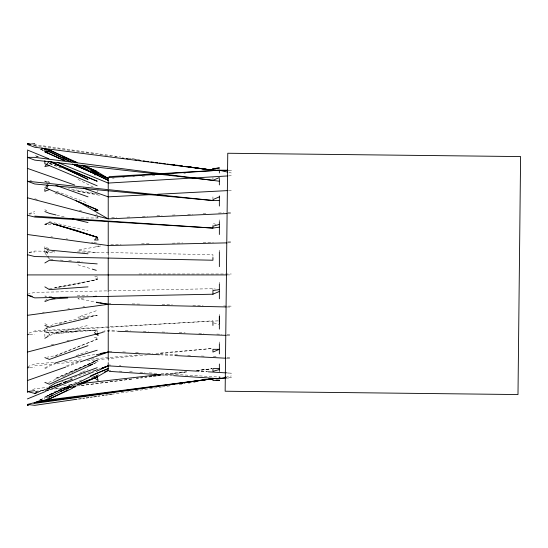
<?xml version="1.0" encoding="UTF-8"?>
<svg xmlns="http://www.w3.org/2000/svg" width="548" height="548" viewBox="0 0 548 548"><rect width="100%" height="100%" fill="white"/><g stroke="black" fill="none" stroke-linecap="round" stroke-linejoin="round"><path stroke-width="0.41" stroke-dasharray="2.74 2.06" d="M108.223 332.54L108.223 330.834M219.364 343.575L219.364 341.966M97.66 191.793L98.119 189.498M97.66 215.679L97.202 217.974L94.448 215.22M49.443 288.693L77.919 284.104L97.202 279.514L98.119 275.836M94.448 332.78L97.202 330.026L97.599 332.389M46.69 255.45L44.854 252.875L48.882 249.648M48.745 326.766L44.854 329.108L44.854 336.547M44.854 300.633L48.128 298.667M47.477 335.801L49.443 334.623L88.023 325.437M47.018 327.93L44.854 329.108L47.217 328.252M50.622 325.957L54.958 323.601L82.084 318.292M45.573 396.684L54.958 391.567L70.117 385.292M95.921 214.48L97.386 213.747M66.123 388.738L69.911 386.84M63.308 376.634L97.202 360.337L98.119 361.255L94.448 360.337L97.202 360.337L48.703 382.463M65.623 389.299L70.24 387.073M72.555 387.799L77.172 385.58M76.378 382.189L47.155 395.985L59.698 390.566M45.614 396.718L67.794 386.251M65.664 389.169L70.288 387.004M66.493 389.792L75.768 385.497M92.77 377.606L98.181 375.099M93.352 363.954L97.202 362.173L93.379 363.708M73.322 387.888L77.946 385.758M94.386 376.723L98.229 374.976M69.582 385.963L47.169 396.033L61.993 389.423M79.542 373.311L81.851 372.277M82.625 371.934L88.023 369.523M62.773 389.073L69.788 385.943M71.295 371.482L54.958 378.709L97.202 360.337L71.295 371.482L77.919 368.605M64.383 388.505L69.856 386.107M72.199 387.833L76.891 385.778M39.956 399.924L44.662 397.889M65.849 388.738L69.774 387.046M91.749 377.558L100.38 373.832M39.812 400.019L44.47 398.026M65.424 389.046L71.63 386.388M69.802 379.278L77.631 375.969M46.231 390.991L51.724 388.683M94.886 370.537L100.38 368.229M39.949 400.061L44.655 398.074M70.534 387.176L65.829 389.162L71.302 387.1M70.891 384.977L76.302 382.737M46.416 391.135L51.17 389.19M54.923 356.289L97.202 339.212L98.119 338.294L94.448 337.376L97.202 339.212L54.958 355.741L47.375 357.125M61.506 382.086L63.095 381.449M44.854 367.687L54.958 363.749M44.854 368.605L49.443 366.77M66.041 388.97L70.788 387.066M72.857 386.498L75.213 385.566M76.213 355.652L88.023 351.152M79.46 380.874L81.775 379.99M70.199 380.175L72.576 379.278M28.873 213.747L34.75 211.542M28.873 333.15L34.75 330.944L218.556 320.84M27.4 366.77L34.75 364.009L54.355 362.29M32.544 389.635L34.75 388.813L47.477 387.368M37.942 392.204L45.128 389.512M69.891 380.223L72.288 379.326M94.646 370.941L96.243 370.338M37.853 392.272L44.854 389.731M59.033 323.984L66.123 321.416M66.609 365.811L79.419 361.303M66.609 366.728L79.419 362.221M96.284 310.737L77.919 317.169L97.202 315.333L88.146 317.422M49.443 335.54L54.958 333.698L77.919 330.944L97.202 330.026L54.958 333.698M78.713 375.688L91.475 371.434M92.276 371.167L98.654 369.037M44.854 249.662L44.854 252.875L50.293 251.388M51.32 344.898L53.793 344.254M66.986 340.808L69.466 340.157M102.455 331.533L108.223 330.026L116.772 330.348M102.455 332.458L108.223 330.944L116.772 331.266M29.03 252.464L34.75 251.039L48.388 251.32M97.386 276.021L94.448 276.754L97.202 279.514L54.958 287.775L97.202 279.514M27.4 294.208L34.75 292.372L212.932 288.693L215.343 289.043M225.728 377.236L231.304 375.949M82.926 318.128L85.447 317.635M86.283 317.47L97.202 315.333M100.647 245.984L77.919 250.121L97.202 252.875M77.919 357.584L95.599 354.364M96.284 246.442L100.263 245.833M108.216 394.738L109.908 394.492M111.593 394.252L161.42 387.059M162.263 386.936L171.551 385.6M179.155 384.497L185.066 383.648M188.444 383.162L190.129 382.915M193.513 382.429L195.198 382.182M83.789 297.961L77.919 298.797L95.599 302.017M42.552 312.346L44.237 312.113M67.815 308.901L69.5 308.675M82.967 306.839L84.652 306.606M35.599 391.457L78.022 385.991M81.412 385.552L134.02 378.771M186.628 371.996L165.414 374.729L186.621 371.976M196.814 370.681L212.083 368.715L196.814 370.434M35.524 391.347L46.559 389.929M47.409 389.827L51.656 389.279M55.896 388.738L69.48 386.998M72.877 386.559L77.967 385.908M81.364 385.47L133.143 378.832M196.807 370.674L212.083 368.715M29.03 214.097L34.75 213.378M29.03 252.669L34.75 251.957M63.595 385.539L71.233 384.675M165.414 373.989L186.628 371.585M34.75 365.845L55.958 363.769M56.807 363.687L79.72 361.44M87.358 360.694L147.597 354.796M160.324 353.549L212.083 348.48L154.961 353.474M64.589 361.399L82.495 359.824M91.016 359.077L139.61 354.823M44.854 252.875L54.848 252.053M226.187 378.182L231.304 377.791L226.173 377.483M77.117 295.906L88.023 295.125M112.47 178.196L114.169 178.079M122.656 177.511L124.355 177.394M132.842 176.826L134.541 176.709M142.179 176.196L144.727 176.024M152.365 175.511L154.913 175.346M183.772 173.408L185.464 173.291M228.756 170.38L231.304 170.209L228.742 170.209M34.75 331.862L212.932 320.84M228.735 175.874L231.304 175.723M77.919 330.944L44.854 332.78L97.202 330.026M228.735 190.553L231.304 190.416M111.648 217.823L116.772 217.59M127.026 217.131L131.301 216.94M142.412 216.439L147.542 216.213M156.94 215.789L162.071 215.563M172.325 215.104L176.6 214.912M187.711 214.412L192.841 214.186M203.096 213.727L207.37 213.535M218.481 213.035L223.611 212.809M227.886 212.617L231.304 212.46M227.886 213.535L231.304 213.378M110.792 244.552L121.046 244.319M141.562 243.86L150.96 243.655M172.325 243.175L182.587 242.942M203.096 242.483L213.35 242.257M227.886 241.928L231.304 241.853M227.886 242.846L231.304 242.771M81.268 217.974L100.647 217.974M48.217 224.399L51.587 224.399M138.993 274L231.304 274M227.03 274.918L231.304 274.918M29.852 334.623L34.75 334.623M29.852 367.687L34.75 367.687M51.8 251.388L55.211 251.457M77.378 251.916L212.932 254.71L212.932 258.389M109.079 303.407L110.792 303.448M132.157 303.928L141.562 304.14M162.071 304.599L172.325 304.825M192.841 305.284L203.096 305.517M223.611 305.976L231.304 306.147M227.03 306.969L231.304 307.065M125.321 330.663L130.451 330.855M143.268 331.334L148.398 331.526M162.071 332.033L167.202 332.225M179.169 332.677L185.149 332.896M198.821 333.41L203.952 333.602M216.775 334.075L221.899 334.266M227.03 334.458L231.304 334.623M227.03 335.376L231.304 335.54M109.079 351.2L113.354 351.419M122.759 351.912L126.177 352.09M135.575 352.583L138.993 352.761M147.542 353.207L152.673 353.474M160.365 353.878L178.312 354.816M187.711 355.303L191.985 355.529M201.39 356.022L204.808 356.2M213.35 356.645L217.625 356.864M227.03 357.358L231.304 357.584M160.365 354.796L174.038 355.508M227.03 358.276L231.304 358.502M196.259 371.106L207.37 371.77M226.173 372.887L231.304 373.195L226.208 372.852M109.079 370.489L110.792 370.592M119.334 371.106L121.903 371.256M129.595 371.715L133.87 371.969M139.85 372.325L144.98 372.633M149.255 372.887L156.94 373.346M161.215 373.606L221.043 377.175M109.073 364.989L110.771 365.098M119.259 365.674L120.957 365.783M196.499 370.859L207.534 371.599M165.099 375.092L173.579 375.654M50.279 259.362L53.636 259.601M60.349 260.081L63.698 260.321M68.733 260.684L72.925 260.985M77.117 261.28L82.152 261.643M51.649 296.612L44.854 296.043L47.183 296.68M29.852 180.621L31.483 180.826M50.971 236.805L52.656 237.031M66.13 238.866L67.815 239.099M91.386 242.312L93.071 242.545M93.913 242.654L98.119 243.23M33.832 145.412L96.345 154.07M99.729 154.536L101.414 154.769M104.798 155.242L106.483 155.474M109.86 155.94L111.552 156.173M114.929 156.646L116.621 156.879M72.994 190.156L77.919 191.334L97.202 194.095L68.63 188.485M33.832 144.494L120.848 156.988M128.451 158.084L130.986 158.447M131.828 158.564L136.055 159.173M136.897 159.297L139.432 159.66M77.919 191.334L101.49 195.622M228.913 172.415L231.304 172.969M56.828 215.138L65.041 217.09M49.443 221.645L88.023 230.831M33.113 145.008L37.853 146.542M34.825 198.787L37.298 199.438M79.357 210.425L81.837 211.076M49.512 163.215L52.622 164.064M216.145 224.399L212.932 223.481L212.932 226.242M213.734 322.909L219.364 324.519M77.919 264.814L91.495 268.89M35.332 146.083L36.922 146.583M49.669 163.544L56.896 165.934M38.634 156.927L34.75 155.516L38.744 157.016M49.608 163.701L61.506 168.085M56.526 191.279L88.023 203.281M54.958 193.177L58.937 194.732M47.916 181.539L49.443 182.155M40.73 149.193L43.867 150.508M40.593 149.227L43.696 150.563M40.737 149.337L43.881 150.693M77.919 179.395L93.222 187.053M47.738 181.888L49.902 183.073M44.854 209.706L46.82 210.891M48.786 248.806L44.854 246.442L44.854 248.854M44.854 323.601L48.128 325.567M47.149 256.087L48.984 258.663M46.662 327.992L49.443 334.623M46.628 251.443L48.601 256.944M48.882 257.731L49.443 259.307M219.364 219.81L219.364 221.419M219.364 250.121L219.364 251.738M219.364 282.268L219.364 283.898M219.364 314.415L219.364 316.018M212.932 177.559L212.932 179.628M212.932 196.848L212.932 198.917M212.932 288.693L212.932 290.07M108.223 254.505L108.223 256.957M108.223 292.776L108.223 295.331M108.223 329.341L108.223 332.643M108.223 358.502L108.223 361.831"/><path stroke-width="0.82" d="M219.364 323.601L219.364 316.251L219.364 321.875M74.857 165.188L97.202 174.805L98.119 172.969L94.448 174.805L97.202 174.805L108.223 180.313L97.407 175.298M108.223 188.697L108.223 178.477L109.141 176.641L157.845 173.798M44.854 187.663L46.58 188.3L48.217 185.313M48.978 161.598L44.854 166.537L49.443 165.619L97.202 185.827M45.998 186.512L47.724 184.792M46.532 224.399L44.854 224.399L49.443 222.563L97.202 237.263L94.448 240.017L98.119 240.017L97.202 237.263L76.103 230.276L54.958 224.399L53.272 224.399M49.183 386.97L54.958 383.299L97.202 367.687M49.183 397.074L52.786 394.779M44.854 262.978L49.443 260.225L97.202 263.896M44.854 338.294L48.128 336.328M108.223 362.632L108.223 370.441L97.202 376.866L78.713 385.402M64.602 389.498L49.443 397.074L44.854 397.074M70.671 386.463L97.202 373.195L108.223 368.605L90.352 375.914M67.164 390.395L49.443 398.91L27.4 404.424L34.75 405.342L76.973 399.245M92.585 364.31L49.443 384.216L44.854 382.381M96.284 371.359L108.223 365.845L196.259 371.106M72.555 388.244L49.443 398.91L47.149 398.91M29.756 404.328L27.4 405.342L29.777 404.465M104.305 372.133L108.223 370.441M219.364 177.559L212.932 180.313L34.75 160.112L27.4 157.351L34.75 157.351L219.364 181.23M219.364 196.848L212.932 199.602L212.932 200.52L219.364 200.52M32.298 296.352L27.4 295.125L34.75 297.879L212.932 294.208L219.364 291.454M27.4 398.91L45.628 391.457M51.964 388.861L93.961 371.681M101.092 368.763L108.223 365.845L101.839 368.242M76.083 200.794L97.202 209.706L94.448 210.624L98.119 210.624L97.202 209.706L49.443 189.498L44.854 191.334L44.854 189.135M44.854 301.558L49.443 299.715L54.958 298.797L67.794 297.961L60.143 297.317M88.783 365.543L92.612 364.009M45.614 389.423L49.443 387.888M60.499 391.183L62.082 390.553M76.788 384.943L97.202 376.866L98.119 380.545L94.448 377.791M60.403 391.299L65.075 389.498M77.919 384.216L97.202 376.866L95.14 377.558M47.231 388.833L60.698 383.758M63.863 382.566L69.411 380.476M101.887 368.235L108.223 365.845M34.75 390.649L27.4 391.567L34.75 393.402L37.141 392.505M47.525 388.607L61.903 383.216M63.5 382.62L65.897 381.723M34.538 402.712L39.298 400.958M34.75 393.402L37.079 392.553M88.023 345.644L49.443 359.42L44.854 357.584M27.4 380.545L65.815 367.009M80.22 361.94L108.223 352.069L159.509 354.748M54.958 363.091L97.202 350.234M212.932 169.291L219.364 167.455M219.364 224.399L212.932 226.242L212.932 228.078L34.75 217.056L27.4 215.22M219.364 369.523L212.932 371.359L212.932 368.605L219.364 368.605M27.4 352.069L102.455 332.458M88.023 318.087L49.443 327.272L44.854 325.437M96.284 354.823L108.223 352.069L100.647 353.446M38.99 401.122L212.932 378.709L219.364 378.709L225.728 377.236M78.659 399.006L81.193 398.636M82.885 398.396L84.57 398.149M86.262 397.91L88.797 397.54M90.482 397.3L92.174 397.053M93.859 396.814L96.393 396.444M98.085 396.204L99.77 395.957M102.305 395.594L103.997 395.348M105.682 395.101L107.374 394.861M109.908 394.492L111.593 394.252M219.364 227.16L212.932 228.078L34.75 216.138M93.852 296.523L96.366 296.167M219.364 289.611L212.932 290.536L212.932 294.208M169.003 385.011L170.688 384.771M173.223 384.408L174.915 384.169M176.607 383.922L179.141 383.559M180.826 383.319L182.518 383.073M184.21 382.833L186.745 382.47M188.43 382.223L215.343 378.36M33.832 403.506L212.932 378.709L212.932 380.545L219.364 380.545L217.755 380.086M27.4 315.333L108.223 304.311L226.173 306.949M34.75 402.588L212.932 378.709M136.541 378.394L138.233 378.182M140.781 377.853L142.48 377.634M145.028 377.312L146.727 377.093M149.268 376.764L151.817 376.442M153.515 376.223L156.064 375.894M157.756 375.675L160.304 375.353M34.75 143.576L27.4 144.494L34.75 147.248L212.932 170.209L227.893 170.209M82.262 383.422L160.324 374.572M173.579 375.654L219.364 378.709L225.331 378.25M88.023 286.857L49.443 289.611L44.854 286.857M109.141 177.559L219.364 170.209L227.324 172.051M223.659 170.723L227.906 170.442M227.886 175.929L108.223 183.073L57.513 162.324M161.263 173.6L212.528 170.613M151.817 194.574L108.223 196.848L83.419 188.108M157.797 194.259L227.886 190.594M227.03 213.569L108.223 218.892L27.4 197.766M227.03 242.867L108.223 245.525L27.4 234.503M69.473 161.475L49.443 151.844L44.854 151.844L64.685 160.639M184.087 166.345L212.932 170.209L212.932 168.373L219.364 168.373M27.4 274.918L226.173 274.918M27.4 334.623L29.03 334.623M27.4 367.687L29.03 367.687M117.628 331.293L226.173 335.349M174.894 355.556L226.173 358.234M208.226 371.818L225.317 372.839M109.141 371.359L164.256 375.031M88.023 253.793L49.443 250.121L44.854 248.285M122.142 158.043L123.841 158.269M126.383 158.612L128.081 158.838M134.87 159.749L136.568 159.975M139.11 160.317L140.809 160.543M143.357 160.886L145.056 161.112M146.748 161.345L148.446 161.571M150.995 161.913L153.536 162.249M155.235 162.482L157.783 162.818M159.475 163.051L162.023 163.386M163.722 163.619L165.414 163.845M167.113 164.071L182.388 166.119M173.223 164.715L174.915 164.948M176.607 165.181L179.141 165.53M180.826 165.77L182.518 166.003M185.053 166.352L186.745 166.585M188.43 166.818L212.932 170.209L201.102 168.517M216.145 380.086L219.364 380.545M189.279 166.818L191.814 167.181M193.499 167.421L199.417 168.27M96.284 302.475L108.223 304.311L99.805 302.777M96.441 302.167L98.119 302.475M41.675 148.083L49.443 150.008L77.09 162.475M49.443 151.844L44.854 150.926L44.854 149.09L43.299 148.522M56.012 214.946L49.443 213.378L44.854 211.542M72.425 218.851L88.023 222.563M30.667 144.391L27.4 143.576L29.777 144.329M27.4 254.71L34.75 256.546L212.932 260.225L212.932 257.464M49.512 297.317L54.958 298.797M212.932 168.373L215.343 169.065M92.29 269.13L96.284 270.328M54.958 224.399L97.202 237.263M27.4 168.373L74.617 185.005M55.875 185.368L88.023 196.848M44.854 181.237L47.149 182.155M91.002 170.442L108.223 178.477L96.284 171.134L83.234 165.243M73.179 171.449L97.202 181.237L50.224 161.359M27.4 150.008L48.793 158.756M90.927 170.325L97.202 172.969L81.029 165.188M46.58 188.3L49.443 189.498M49.443 165.619L44.854 163.784L44.854 160.722M46.368 149.83L44.854 149.09L46.409 149.755M62.773 156.769L76.021 162.448M82.255 165.119L96.284 171.134M101.161 175.429L108.223 178.477L98.948 174.175M52.505 162.509L60.157 165.825M61.691 166.489L63.986 167.483M65.513 168.147L67.815 169.14M69.343 169.805L71.637 170.798M72.357 164.023L97.202 174.805L74.864 164.064M57.218 157.42L58.725 158.077M65.164 160.756L44.854 151.844L49.443 150.008L75.638 162.598M72.98 164.181L97.202 174.805M61.842 159.468L63.376 160.139M98.9 174.237L108.223 178.477M44.854 149.09L46.395 149.803M49.478 161.359L88.023 179.395L50.217 161.393M49.395 151.31L71.356 162.057M76.658 164.653L88.023 170.209M77.919 201.438L80.871 203.144M82.351 203.993L108.223 218.892L108.223 190.314M94.448 332.78L98.119 335.54L97.729 333.177M219.364 170.209L219.364 172.969M219.364 178.477L219.364 184.909M219.364 195.931L219.364 206.034M219.364 221.645L219.364 234.503M219.364 251.957L219.364 266.65M219.364 284.104L219.364 298.797M219.364 323.484L219.364 329.108M219.364 343.802L219.364 353.905M219.364 364.009L219.364 371.359M219.364 376.866L219.364 378.709M212.932 321.758L212.932 325.437M108.223 221.303L108.223 254.505M108.223 257.772L108.223 292.063M108.223 296.146L108.223 328.533M108.223 332.643L108.223 359.42M27.4 150.926L27.4 392.484M225.31 376.873L225.153 391.224L517.99 394.546L520.6 156.57L227.763 153.248L225.31 376.873M219.364 349.316L212.932 352.069L212.932 349.316L219.364 349.316M212.932 200.52L34.75 183.991L27.4 181.237L212.932 200.52"/></g></svg>
